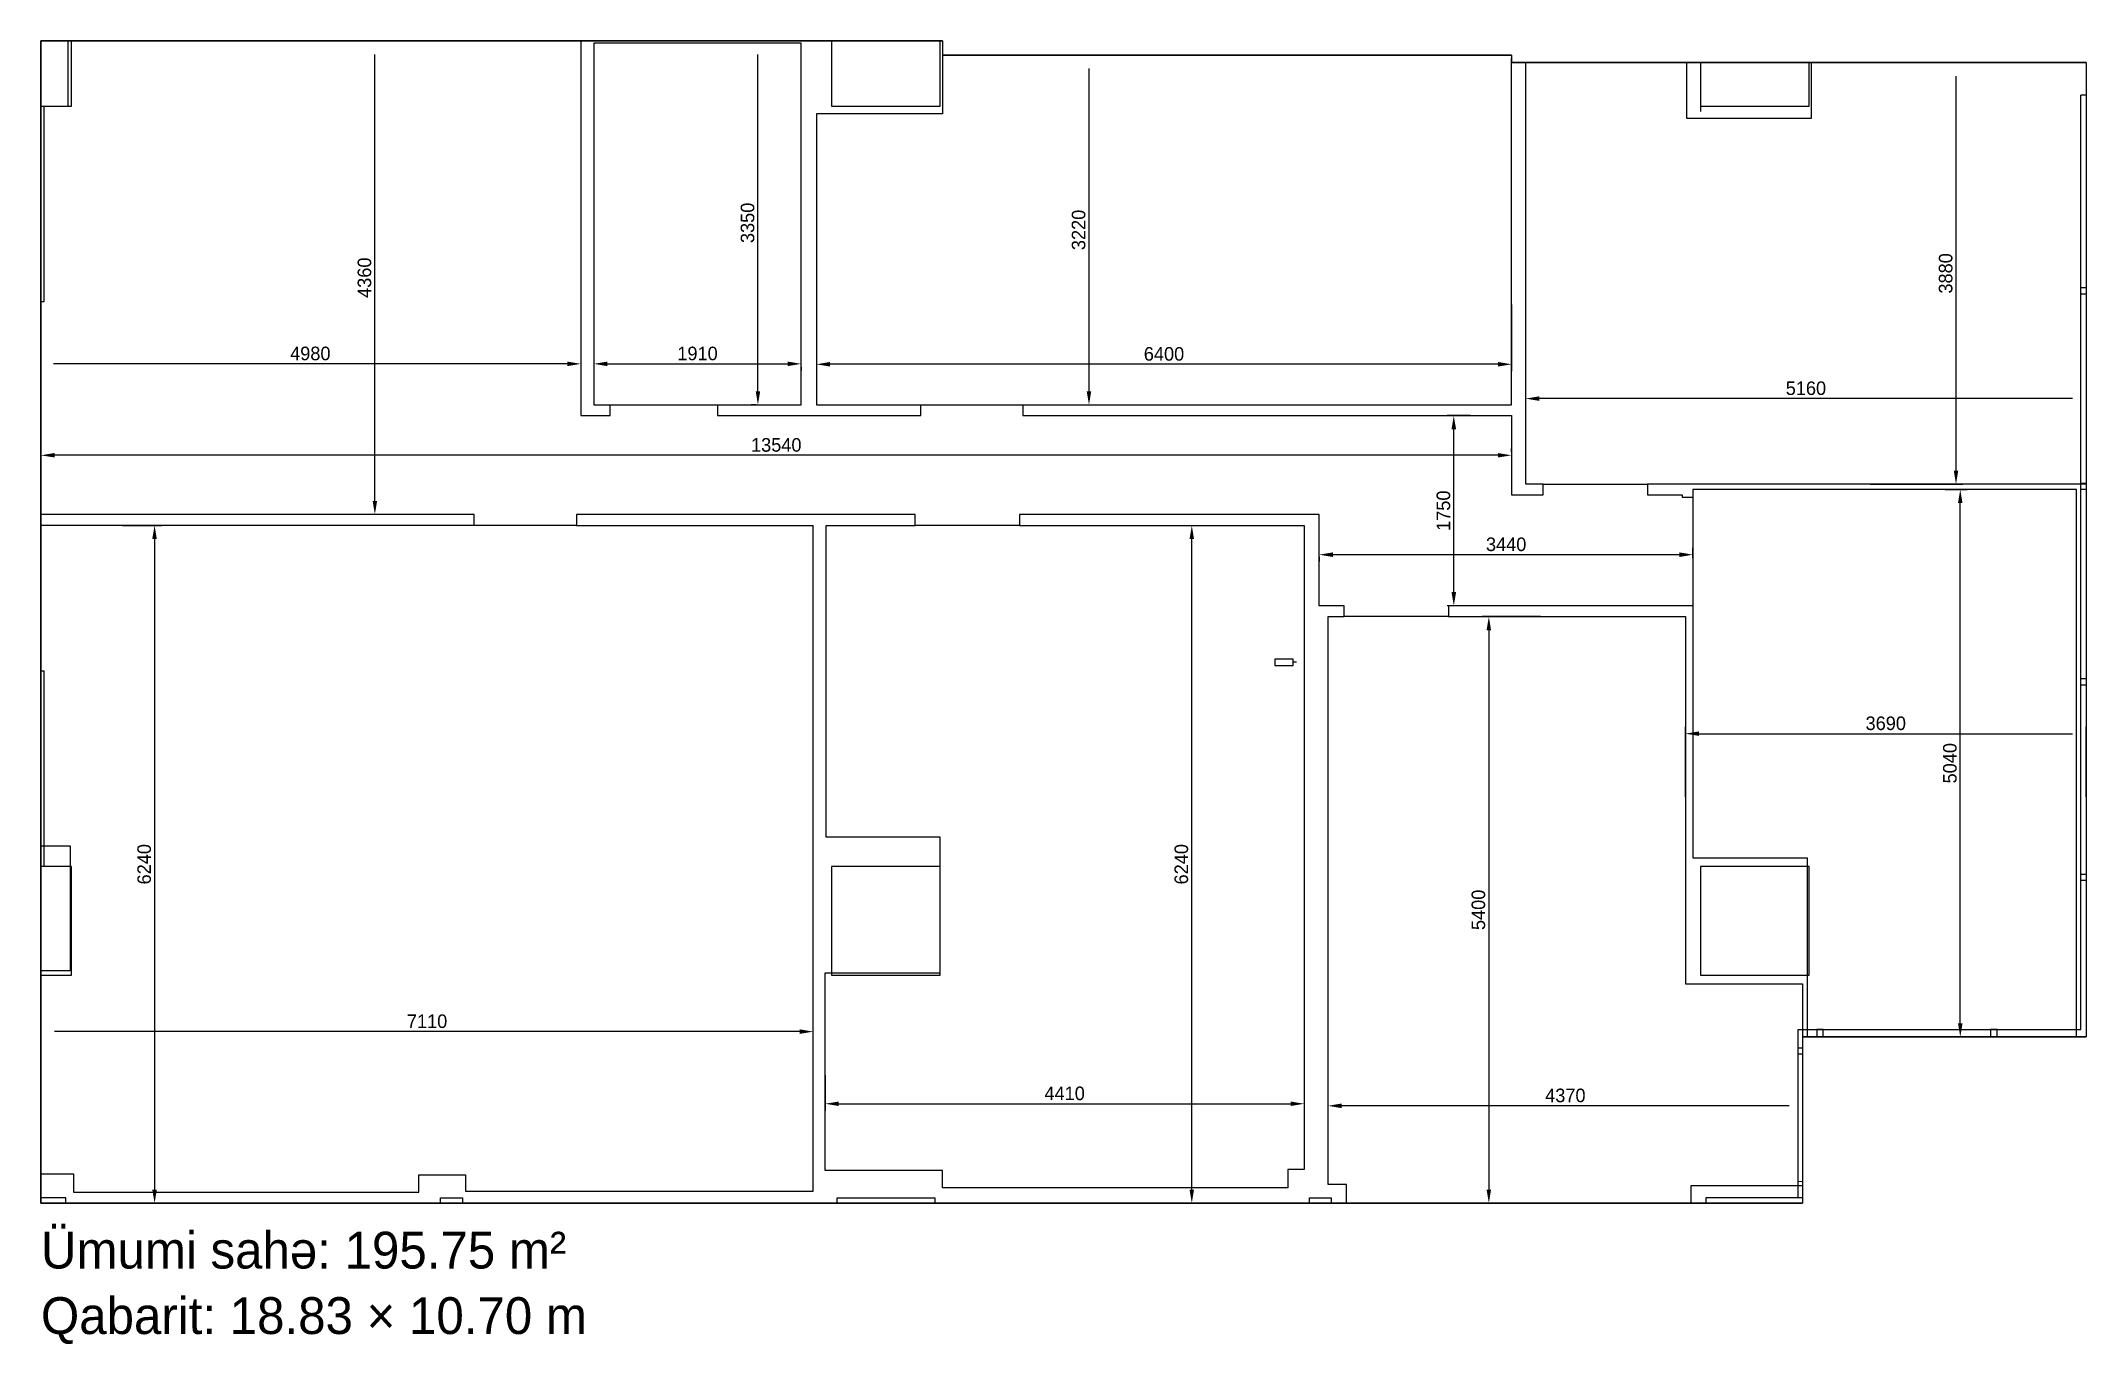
# Model space of a CAD drawing. Header units: millimetres. Extents: x 1391857 to 1410687, y -128812 to -116814.
import ezdxf

# ---------------------------------------------------------------- set-up
doc = ezdxf.new("R2010")
doc.units = ezdxf.units.MM
for name, color, linetype in [('Divar-komek', 7, 'Continuous'), ('metal', 7, 'Continuous'), ('OFFICE_BOUNDARY', 3, 'Continuous'), ('plita 2', 7, 'Continuous'), ('sutun1', 7, 'Continuous')]:
    doc.layers.add(name, color=color, linetype=linetype)
doc.layers.add('obl. keramogranit', color=138, linetype='Continuous', lineweight=18, true_color=0x005252)

msp = doc.modelspace()

# ---------------------------------------------------------------- linework, layer by layer
at = {"color": 1, "lineweight": 30}
for p, q in [((1391857, -127514), (1391857, -116814)), ((1391857, -116814), (1400157, -116814)), ((1400157, -116944), (1405397, -116944)), ((1405397, -116979), (1405397, -117014)), ((1405397, -117014), (1408042, -117014)), ((1408042, -117014), (1410687, -117014)), ((1410687, -125984), (1408077, -125984)), ((1408077, -127514), (1391857, -127514))]:
    msp.add_line(p, q, dxfattribs=at)
at = {"color": 18, "lineweight": -3, "true_color": 0x000000}
for p, q in [((1391857, -127514), (1391857, -116814)), ((1391857, -116814), (1400157, -116814)), ((1400157, -116814), (1400157, -116944)), ((1400157, -116944), (1405397, -116944)), ((1405397, -116944), (1405397, -117014)), ((1405397, -117014), (1410687, -117014)), ((1410687, -117014), (1410687, -125984)), ((1410687, -125984), (1408077, -125984)), ((1408077, -125984), (1408077, -127514)), ((1408077, -127514), (1391857, -127514))]:
    msp.add_line(p, q, dxfattribs=at)
for p, q in [((1392107, -116814), (1392607, -116814)), ((1392107, -117414), (1392107, -116814)), ((1393677, -116814), (1396827, -116814)), ((1396827, -116814), (1396827, -120264)), ((1405397, -116944), (1400157, -116944)), ((1400157, -116944), (1400157, -117484)), ((1405397, -120164), (1405397, -116972)), ((1405527, -120894), (1405527, -117014)), ((1405527, -117014), (1407007, -117014)), ((1407007, -117014), (1407007, -117524)), ((1408157, -117524), (1408157, -117014)), ((1408157, -117014), (1410687, -117014)), ((1391857, -117414), (1392107, -117414)), ((1400157, -117484), (1398997, -117484)), ((1398997, -117484), (1398997, -120164)), ((1407007, -117524), (1408157, -117524)), ((1396827, -120264), (1397097, -120264)), ((1397097, -120264), (1397097, -120164)), ((1397097, -120164), (1398087, -120164)), ((1398087, -120164), (1398087, -120264)), ((1398087, -120264), (1399957, -120264)), ((1398997, -120164), (1399957, -120164)), ((1399957, -120264), (1399957, -120164)), ((1399957, -120164), (1400897, -120164)), ((1400897, -120164), (1400897, -120264)), ((1400897, -120164), (1405397, -120164)), ((1400897, -120264), (1405397, -120264)), ((1405397, -120264), (1405397, -120994)), ((1405397, -120994), (1405687, -120994)), ((1405687, -120894), (1405527, -120894)), ((1405687, -120994), (1405687, -120894)), ((1405687, -120894), (1406647, -120894)), ((1406647, -120894), (1406647, -120994)), ((1410687, -120894), (1406647, -120894)), ((1406647, -120994), (1406967, -120994)), ((1406967, -120994), (1406967, -121014)), ((1406967, -121014), (1407067, -121014)), ((1407067, -121014), (1407067, -122014)), ((1395847, -121174), (1391857, -121174)), ((1395847, -121274), (1395847, -121174)), ((1399907, -121174), (1396787, -121174)), ((1396787, -121174), (1396787, -121274)), ((1399907, -121274), (1399907, -121174)), ((1403627, -121174), (1400867, -121174)), ((1400867, -121174), (1400867, -121274)), ((1395847, -121274), (1391857, -121274)), ((1396787, -121274), (1395847, -121274)), ((1398967, -127404), (1398967, -121274)), ((1400867, -121274), (1399907, -121274)), ((1403857, -122114), (1403857, -122014)), ((1406967, -122014), (1404817, -122014)), ((1404817, -122014), (1404817, -122114)), ((1407067, -122014), (1406967, -122014)), ((1403707, -127344), (1403707, -122114)), ((1403707, -122114), (1403857, -122114)), ((1404817, -122114), (1403857, -122114)), ((1404817, -122114), (1406997, -122114)), ((1406997, -122114), (1406997, -125494)), ((1391857, -124224), (1392127, -124224)), ((1392127, -124224), (1392127, -125374)), ((1392127, -125374), (1391857, -125374)), ((1391857, -125374), (1391857, -127244)), ((1406997, -125494), (1408077, -125494)), ((1408077, -125494), (1408077, -125984)), ((1408077, -126596), (1408077, -127354)), ((1391857, -127244), (1392157, -127244)), ((1392157, -127244), (1392157, -127414)), ((1395337, -127414), (1395337, -127254)), ((1395337, -127254), (1395767, -127254)), ((1395767, -127254), (1395767, -127404)), ((1392157, -127414), (1395337, -127414)), ((1395767, -127404), (1398967, -127404)), ((1403877, -127344), (1403707, -127344)), ((1403877, -127514), (1403877, -127344)), ((1408077, -127354), (1407047, -127354)), ((1407047, -127354), (1407047, -127514)), ((1407047, -127514), (1403877, -127514))]:
    msp.add_line(p, q)
at = {"color": 0, "lineweight": -2}
for p, q in [((1395335, -116814), (1394869, -116814)), ((1398440, -116814), (1398396, -116814)), ((1400914, -116944), (1401568, -116944)), ((1408698, -117014), (1409552, -117014)), ((1410687, -123772), (1410687, -123129))]:
    msp.add_line(p, q, dxfattribs=at)
at = {"color": 0, "lineweight": -2, "transparency": 16777216}
for p, q in [((1394931, -121049), (1394931, -116939)), ((1398458, -120039), (1398458, -116939)), ((1401506, -117069), (1401506, -120039)), ((1409489, -120769), (1409489, -117139)), ((1396827, -118756), (1396827, -119849)), ((1398997, -119240), (1398997, -119853)), ((1405397, -119240), (1405397, -119853)), ((1396702, -119787), (1391972, -119787)), ((1396947, -119818), (1396947, -119849)), ((1397072, -119787), (1398732, -119787)), ((1398857, -119818), (1398857, -119849)), ((1405272, -119791), (1399122, -119791)), ((1405527, -120306), (1405527, -120044)), ((1410562, -120107), (1405652, -120107)), ((1398440, -120164), (1398396, -120164)), ((1400928, -120164), (1401568, -120164)), ((1405019, -120264), (1404803, -120264)), ((1404865, -121889), (1404865, -120389)), ((1391857, -120597), (1391857, -120566)), ((1405272, -120629), (1391982, -120629)), ((1405397, -120597), (1405397, -120566)), ((1408698, -120894), (1409552, -120894)), ((1409388, -120944), (1409591, -120944)), ((1409528, -125859), (1409528, -121069)), ((1395335, -121174), (1394869, -121174)), ((1392607, -121274), (1392966, -121274)), ((1392903, -121399), (1392903, -127389)), ((1402133, -121274), (1402515, -121274)), ((1402453, -127389), (1402453, -121399)), ((1403627, -121564), (1403627, -121607)), ((1406942, -121544), (1403752, -121544)), ((1407067, -121577), (1407067, -121482)), ((1405088, -122014), (1404803, -122014)), ((1405664, -122114), (1405125, -122114)), ((1405188, -122239), (1405188, -127389)), ((1406997, -123772), (1406997, -123129)), ((1407122, -123192), (1410562, -123192)), ((1398842, -125935), (1391982, -125935)), ((1398967, -126430), (1398967, -125872)), ((1409388, -125984), (1409591, -125984)), ((1399077, -126335), (1399077, -126662)), ((1403487, -126335), (1403487, -126662)), ((1399202, -126599), (1403362, -126599)), ((1403707, -126596), (1403707, -126555)), ((1407952, -126618), (1403832, -126618)), ((1392607, -127514), (1392966, -127514)), ((1402133, -127514), (1402515, -127514)), ((1405664, -127514), (1405125, -127514))]:
    msp.add_line(p, q, dxfattribs=at)
for points in [[(1398087, -120164), (1398857, -120164), (1398857, -116834), (1396947, -116834), (1396947, -120164), (1397097, -120164)], [(1407067, -122014), (1407067, -124334), (1408117, -124334), (1408117, -125984), (1410597, -125984), (1410597, -120944), (1407067, -120944), (1407067, -121014)], [(1403627, -122014), (1403627, -121174)], [(1396787, -121274), (1398967, -121274)], [(1400867, -121274), (1403487, -121274), (1403487, -127204), (1403337, -127204), (1403337, -127374), (1400157, -127374), (1400157, -127214), (1399077, -127214), (1399077, -125394), (1400137, -125394), (1400137, -124144), (1399087, -124144), (1399087, -121274), (1399907, -121274)], [(1403857, -122014), (1403627, -122014)]]:
    msp.add_lwpolyline(points)
at = {"color": 0, "transparency": 16777216}
for points in [[(1396702, -119766), (1396702, -119808), (1396827, -119787)], [(1397072, -119766), (1397072, -119808), (1396947, -119787)], [(1398732, -119766), (1398732, -119808), (1398857, -119787)], [(1399122, -119770), (1399122, -119812), (1398997, -119791)], [(1405272, -119770), (1405272, -119812), (1405397, -119791)], [(1398438, -120039), (1398479, -120039), (1398458, -120164)], [(1401485, -120039), (1401527, -120039), (1401506, -120164)], [(1405652, -120086), (1405652, -120128), (1405527, -120107)], [(1404844, -120389), (1404886, -120389), (1404865, -120264)], [(1391982, -120608), (1391982, -120649), (1391857, -120629)], [(1405272, -120608), (1405272, -120649), (1405397, -120629)], [(1409468, -120769), (1409510, -120769), (1409489, -120894)], [(1394911, -121049), (1394952, -121049), (1394931, -121174)], [(1409507, -121069), (1409549, -121069), (1409528, -120944)], [(1392882, -121399), (1392924, -121399), (1392903, -121274)], [(1402432, -121399), (1402473, -121399), (1402453, -121274)], [(1403752, -121523), (1403752, -121565), (1403627, -121544)], [(1406942, -121523), (1406942, -121565), (1407067, -121544)], [(1404844, -121889), (1404886, -121889), (1404865, -122014)], [(1405167, -122239), (1405208, -122239), (1405188, -122114)], [(1407122, -123171), (1407122, -123212), (1406997, -123192)], [(1398842, -125914), (1398842, -125956), (1398967, -125935)], [(1409507, -125859), (1409549, -125859), (1409528, -125984)], [(1399202, -126579), (1399202, -126620), (1399077, -126599)], [(1403362, -126579), (1403362, -126620), (1403487, -126599)], [(1403832, -126597), (1403832, -126639), (1403707, -126618)], [(1392882, -127389), (1392924, -127389), (1392903, -127514)], [(1402432, -127389), (1402473, -127389), (1402453, -127514)], [(1405167, -127389), (1405208, -127389), (1405188, -127514)]]:
    msp.add_solid(points, dxfattribs=at)
at = {"layer": 'Divar-komek'}
msp.add_line((1407137, -117414), (1407137, -117464), dxfattribs=at)
at = {"layer": 'metal'}
for p, q in [((1410637, -119144), (1410637, -119084)), ((1410637, -119084), (1410687, -119084)), ((1410687, -119144), (1410637, -119144)), ((1410637, -120944), (1410637, -120884)), ((1410637, -120884), (1410687, -120884)), ((1410687, -120944), (1410637, -120944)), ((1403417, -122535), (1403387, -122535)), ((1410637, -122744), (1410637, -122684)), ((1410637, -122684), (1410687, -122684)), ((1410687, -122744), (1410637, -122744)), ((1410637, -124544), (1410637, -124484)), ((1410637, -124484), (1410687, -124484)), ((1410687, -124544), (1410637, -124544)), ((1408267, -125914), (1408207, -125914)), ((1408207, -125914), (1408207, -125984)), ((1408267, -125984), (1408267, -125914)), ((1409867, -125914), (1409807, -125914)), ((1409807, -125914), (1409807, -125984)), ((1409867, -125984), (1409867, -125914)), ((1408037, -126144), (1408037, -126084)), ((1408037, -126084), (1408077, -126084)), ((1408077, -126144), (1408037, -126144))]:
    msp.add_line(p, q, dxfattribs=at)
msp.add_lwpolyline([(1403387, -122505), (1403217, -122505), (1403217, -122565), (1403387, -122565)], close=True, dxfattribs=at)
at = {"layer": 'obl. keramogranit'}
for q in [(1408077, -127314), (1408037, -127414)]:
    msp.add_line((1408037, -127314), q, dxfattribs=at)
at = {"layer": 'OFFICE_BOUNDARY'}
msp.add_lwpolyline([(1391857, -116814), (1400157, -116814), (1400157, -116944), (1405397, -116944), (1405397, -117014), (1410687, -117014), (1410687, -125984), (1408077, -125984), (1408077, -127514), (1391857, -127514), (1391857, -116814)], close=True, dxfattribs=at)
at = {"layer": 'plita 2'}
for p, q in [((1410687, -117314), (1410637, -117314)), ((1410637, -125914), (1410637, -117314)), ((1408037, -127464), (1408037, -125914)), ((1408037, -125914), (1410637, -125914))]:
    msp.add_line(p, q, dxfattribs=at)
at = {"layer": 'sutun1'}
for p, q in [((1392137, -117414), (1392137, -116814)), ((1399137, -116814), (1399137, -117414)), ((1400137, -117414), (1400137, -116814)), ((1407137, -117014), (1407137, -117414)), ((1408137, -117414), (1408137, -117014)), ((1391857, -117414), (1392137, -117414)), ((1391887, -119214), (1391887, -117414)), ((1399137, -117414), (1400137, -117414)), ((1407137, -117414), (1408137, -117414)), ((1391857, -119214), (1391887, -119214)), ((1391857, -122614), (1391887, -122614)), ((1391887, -124414), (1391887, -122614)), ((1392137, -124414), (1391857, -124414)), ((1392137, -125414), (1392137, -124414)), ((1391857, -125414), (1392137, -125414)), ((1392087, -127464), (1391857, -127464)), ((1392087, -127514), (1392087, -127464)), ((1395537, -127464), (1395737, -127464)), ((1395537, -127514), (1395537, -127464)), ((1395737, -127464), (1395737, -127514)), ((1399187, -127514), (1399187, -127464)), ((1399187, -127464), (1400087, -127464)), ((1400087, -127464), (1400087, -127514)), ((1403537, -127464), (1403737, -127464)), ((1403537, -127514), (1403537, -127464)), ((1403737, -127464), (1403737, -127514)), ((1407187, -127464), (1407187, -127514)), ((1408077, -127464), (1407187, -127464))]:
    msp.add_line(p, q, dxfattribs=at)
for points in [[(1399137, -125414), (1400137, -125414), (1400137, -124414), (1399137, -124414)], [(1407137, -125414), (1408137, -125414), (1408137, -124414), (1407137, -124414)]]:
    msp.add_lwpolyline(points, close=True, dxfattribs=at)

# ---------------------------------------------------------------- texts
for s, p in [('Ümumi sahə: 195.75 m²', (1391857, -128116)), ('Qabarit: 18.83 × 10.70 m', (1391857, -128719))]:
    msp.add_text(s, height=338.94).set_placement(p)
at = {"color": 0, "transparency": 16777216, "char_height": 125, "attachment_point": 5, "rotation": 90}
for s, insert in [('3350', (1398363, -118489)), ('3220', (1401411, -118554)), ('4360', (1394836, -118994)), ('3880', (1409394, -118954)), ('1750', (1404770, -121139)), ('5040', (1409433, -123464)), ('6240', (1392808, -124394)), ('6240', (1402357, -124394)), ('5400', (1405092, -124814))]:
    msp.add_mtext(s, dxfattribs=dict(at, insert=insert))
at = {"color": 0, "transparency": 16777216, "char_height": 125, "attachment_point": 5}
for s, insert in [('4980', (1394337, -119692)), ('1910', (1397902, -119692)), ('6400', (1402197, -119696)), ('5160', (1408107, -120012)), ('13540', (1398627, -120534)), ('3440', (1405347, -121449)), ('3690', (1408842, -123097)), ('7110', (1395412, -125840)), ('4410', (1401282, -126504)), ('4370', (1405892, -126523))]:
    msp.add_mtext(s, dxfattribs=dict(at, insert=insert))

doc.saveas('drawing.dxf')
